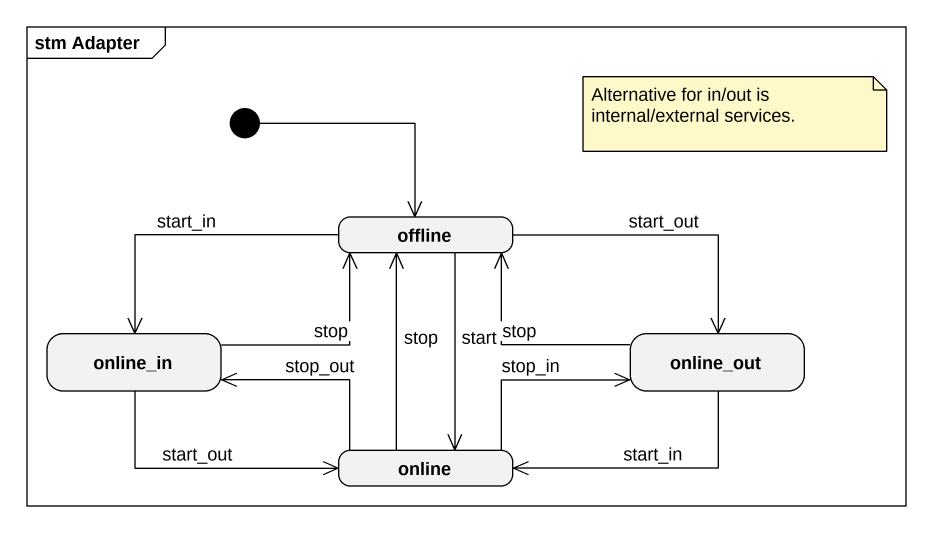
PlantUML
@startuml
mainframe stm Adapter
hide empty description
state offline
state online_in
state online_out
state online
[*] --> offline
offline -left-> online_in : start_in
offline -right-> online_out : start_out
offline --> online : start
online_in -right-> offline : stop
online_in -right-> online : start_out
online_out -left-> offline : stop
online_out -left-> online : start_in
online -up-> offline : stop
online -left-> online_in : stop_out
online -right-> online_out : stop_in
note as N1
  Alternative for in/out is internal/external services.
end note
@enduml
